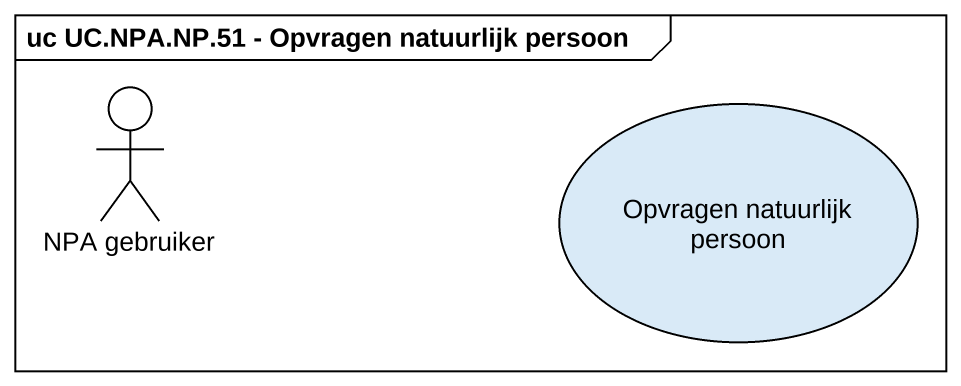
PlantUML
@startuml
mainframe uc UC.NPA.NP.51 - Opvragen natuurlijk persoon
actor "NPA gebruiker" as NPA_gebruiker
usecase "Opvragen natuurlijk persoon" as Opvragen_natuurlijk_persoon
@enduml
